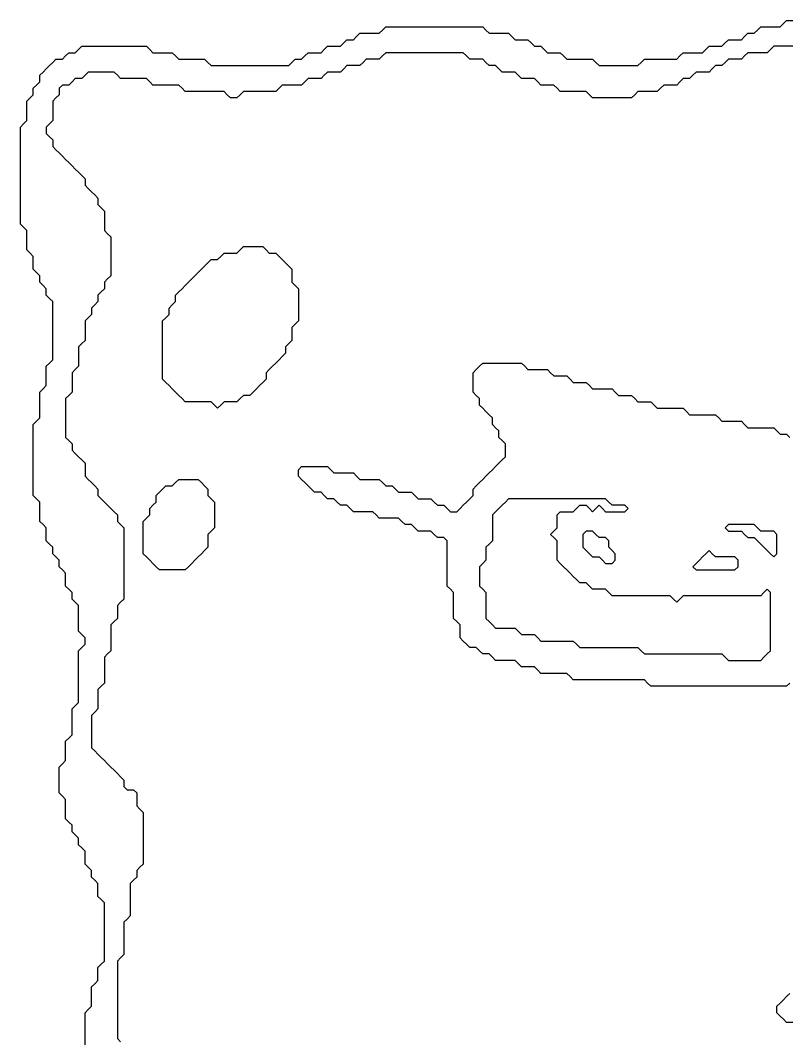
# Model space of a CAD drawing. Extents: x 33 to 125, y 19 to 141.
# Drawn here: x 41.67 to 73.02, y 98.69 to 140.36 of the extents above; entities that cross this region are included whole.
import ezdxf

# ---------------------------------------------------------------- set-up
doc = ezdxf.new("R2010")
doc.units = 0

msp = doc.modelspace()

# ---------------------------------------------------------------- linework, layer by layer
at = {"layer": 'Layer 1', "color": 7}
for points in [[(44.317653, 98.425076), (44.317653, 98.689659), (44.317653, 98.954242), (44.317653, 99.218825), (44.317653, 99.483408), (44.317653, 99.747991), (44.449944, 99.880282), (44.582236, 100.012574), (44.582236, 100.277157), (44.582236, 100.54174), (44.582236, 100.806323), (44.714527, 100.938614), (44.846819, 101.070906), (44.846819, 101.335489), (44.846819, 101.600072), (44.97911, 101.732363), (45.111401, 101.864655), (45.111401, 102.129238), (45.111401, 102.393821), (45.111401, 102.658404), (45.111401, 102.922987), (45.111401, 103.18757), (45.111401, 103.452153), (45.111401, 103.716736), (45.111401, 103.981319), (45.111401, 104.245902), (44.97911, 104.378193), (44.846819, 104.510485), (44.846819, 104.775068), (44.846819, 105.039651), (44.714527, 105.171943), (44.582236, 105.304234), (44.582236, 105.568817), (44.449944, 105.701109), (44.317653, 105.8334), (44.317653, 106.097983), (44.317653, 106.362566), (44.185361, 106.494857), (44.053069, 106.627149), (44.053069, 106.891732), (43.920778, 107.024023), (43.788487, 107.156315), (43.788487, 107.420898), (43.656195, 107.55319), (43.523904, 107.685481), (43.523904, 107.950064), (43.523904, 108.214647), (43.523904, 108.47923), (43.391612, 108.611521), (43.259321, 108.743813), (43.259321, 109.008396), (43.259321, 109.272979), (43.259321, 109.537562), (43.259321, 109.802145), (43.391612, 109.934437), (43.523904, 110.066728), (43.523904, 110.331311), (43.523904, 110.595894), (43.523904, 110.860477), (43.656195, 110.992768), (43.788487, 111.12506), (43.788487, 111.389643), (43.788487, 111.654226), (43.788487, 111.918809), (43.788487, 112.183392), (43.920778, 112.315684), (44.053069, 112.447975), (44.053069, 112.712558), (44.053069, 112.977141), (44.053069, 113.241724), (44.053069, 113.506307), (44.053069, 113.77089), (44.053069, 114.035473), (44.053069, 114.300056), (44.053069, 114.564639), (44.185361, 114.696931), (44.317653, 114.829222), (44.317653, 115.093805), (44.185361, 115.226096), (44.053069, 115.358388), (44.053069, 115.622971), (44.053069, 115.887554), (44.053069, 116.152137), (44.053069, 116.41672), (43.920778, 116.549012), (43.788487, 116.681303), (43.788487, 116.945886), (43.656195, 117.078177), (43.523904, 117.210469), (43.523904, 117.475052), (43.523904, 117.739635), (43.391612, 117.871927), (43.259321, 118.004218), (43.259321, 118.268801), (43.127029, 118.401093), (42.994737, 118.533384), (42.994737, 118.797967), (42.862446, 118.930259), (42.730155, 119.06255), (42.730155, 119.327133), (42.730155, 119.591716), (42.597863, 119.724007), (42.465572, 119.856299), (42.465572, 120.120882), (42.465572, 120.385465), (42.465572, 120.650048), (42.33328, 120.78234), (42.200989, 120.914631), (42.200989, 121.179214), (42.200989, 121.443797), (42.200989, 121.70838), (42.200989, 121.972963), (42.200989, 122.237546), (42.200989, 122.502129), (42.200989, 122.766712), (42.200989, 123.031295), (42.200989, 123.295878), (42.200989, 123.560461), (42.200989, 123.825044), (42.33328, 123.957335), (42.465572, 124.089627), (42.465572, 124.35421), (42.465572, 124.618793), (42.465572, 124.883376), (42.465572, 125.147959), (42.597863, 125.28025), (42.730155, 125.412542), (42.730155, 125.677125), (42.730155, 125.941708), (42.730155, 126.206291), (42.862446, 126.338583), (42.994737, 126.470874), (42.994737, 126.735457), (42.994737, 127.00004), (42.994737, 127.264623), (42.994737, 127.529206), (42.994737, 127.793789), (42.994737, 128.058372), (42.994737, 128.322955), (42.994737, 128.587538), (42.994737, 128.852121), (42.862446, 128.984412), (42.730155, 129.116704), (42.730155, 129.381287), (42.597863, 129.513578), (42.465572, 129.64587), (42.465572, 129.910453), (42.33328, 130.042744), (42.200989, 130.175036), (42.200989, 130.439619), (42.200989, 130.704202), (42.068697, 130.836493), (41.936405, 130.968785), (41.936405, 131.233368), (41.936405, 131.497951), (41.936405, 131.762534), (41.804114, 131.894825), (41.671823, 132.027117), (41.671823, 132.2917), (41.671823, 132.556283), (41.671823, 132.820866), (41.671823, 133.085449), (41.671823, 133.350032), (41.671823, 133.614615), (41.671823, 133.879198), (41.671823, 134.143781), (41.671823, 134.408364), (41.671823, 134.672947), (41.671823, 134.93753), (41.671823, 135.202113), (41.671823, 135.466696), (41.671823, 135.731279), (41.671823, 135.995862), (41.804114, 136.128153), (41.936405, 136.260445), (41.936405, 136.525028), (41.936405, 136.789611), (41.936405, 137.054194), (42.068697, 137.186486), (42.200989, 137.318777), (42.200989, 137.58336), (42.33328, 137.715652), (42.465572, 137.847943), (42.465572, 138.112526), (42.597863, 138.244818), (42.730155, 138.377109), (42.862446, 138.5094), (42.994737, 138.641692), (43.127029, 138.773983), (43.391612, 138.773983), (43.523904, 138.906275), (43.656195, 139.038567), (43.920778, 139.038567), (44.053069, 139.170858), (44.185361, 139.303149), (44.449944, 139.303149), (44.714527, 139.303149), (44.97911, 139.303149), (45.243693, 139.303149), (45.508276, 139.303149), (45.772859, 139.303149), (46.037442, 139.303149), (46.302025, 139.303149), (46.566608, 139.303149), (46.831191, 139.303149), (46.963483, 139.170858), (47.095774, 139.038567), (47.360357, 139.038567), (47.62494, 139.038567), (47.889523, 139.038567), (48.021815, 138.906275), (48.154106, 138.773983), (48.418689, 138.773983), (48.683272, 138.773983), (48.947855, 138.773983), (49.212438, 138.773983), (49.344729, 138.641692), (49.477021, 138.5094), (49.741604, 138.5094), (50.006187, 138.5094), (50.27077, 138.5094), (50.535353, 138.5094), (50.799936, 138.5094), (51.064519, 138.5094), (51.329102, 138.5094), (51.593685, 138.5094), (51.858268, 138.5094), (52.122851, 138.5094), (52.387434, 138.5094), (52.652017, 138.5094), (52.784309, 138.641692), (52.9166, 138.773983), (53.181183, 138.773983), (53.313475, 138.906275), (53.445766, 139.038567), (53.710349, 139.038567), (53.974932, 139.038567), (54.107224, 139.170858), (54.239515, 139.303149), (54.504098, 139.303149), (54.768681, 139.303149), (54.900973, 139.435441), (55.033264, 139.567733), (55.297847, 139.567733), (55.430139, 139.700024), (55.56243, 139.832315), (55.827013, 139.832315), (56.091596, 139.832315), (56.356179, 139.832315), (56.488471, 139.964607), (56.620762, 140.096899), (56.885345, 140.096899), (57.149928, 140.096899), (57.414511, 140.096899), (57.679094, 140.096899), (57.943677, 140.096899), (58.20826, 140.096899), (58.472843, 140.096899), (58.737426, 140.096899), (59.002009, 140.096899), (59.266592, 140.096899), (59.531175, 140.096899), (59.795758, 140.096899), (60.060341, 140.096899), (60.324924, 140.096899), (60.589507, 140.096899), (60.721799, 139.964607), (60.85409, 139.832315), (61.118673, 139.832315), (61.383256, 139.832315), (61.647839, 139.832315), (61.780131, 139.700024), (61.912422, 139.567733), (62.177005, 139.567733), (62.441588, 139.567733), (62.57388, 139.435441), (62.706171, 139.303149), (62.970754, 139.303149), (63.103046, 139.170858), (63.235337, 139.038567), (63.49992, 139.038567), (63.764503, 139.038567), (63.896795, 138.906275), (64.029086, 138.773983), (64.293669, 138.773983), (64.558252, 138.773983), (64.822835, 138.773983), (65.087418, 138.773983), (65.21971, 138.641692), (65.352001, 138.5094), (65.616584, 138.5094), (65.881167, 138.5094), (66.14575, 138.5094), (66.410333, 138.5094), (66.674916, 138.5094), (66.939499, 138.5094), (67.071791, 138.641692), (67.204082, 138.773983), (67.468665, 138.773983), (67.733248, 138.773983), (67.997831, 138.773983), (68.262414, 138.773983), (68.526997, 138.773983), (68.659289, 138.906275), (68.79158, 139.038567), (69.056163, 139.038567), (69.320746, 139.038567), (69.585329, 139.038567), (69.717621, 139.170858), (69.849912, 139.303149), (70.114495, 139.303149), (70.379078, 139.303149), (70.51137, 139.435441), (70.643661, 139.567733), (70.908244, 139.567733), (71.172827, 139.567733), (71.305119, 139.700024), (71.43741, 139.832315), (71.701993, 139.832315), (71.834285, 139.964607), (71.966576, 140.096899), (72.231159, 140.096899), (72.495742, 140.096899), (72.760325, 140.096899), (72.892617, 140.22919), (73.024908, 140.361481), (73.289491, 140.361481)], [(73.289491, 139.303149), (73.024908, 139.303149), (72.760325, 139.303149), (72.495742, 139.303149), (72.36345, 139.170858), (72.231159, 139.038567), (71.966576, 139.038567), (71.701993, 139.038567), (71.43741, 139.038567), (71.305119, 138.906275), (71.172827, 138.773983), (70.908244, 138.773983), (70.643661, 138.773983), (70.51137, 138.641692), (70.379078, 138.5094), (70.114495, 138.5094), (69.982203, 138.377109), (69.849912, 138.244818), (69.585329, 138.244818), (69.320746, 138.244818), (69.188455, 138.112526), (69.056163, 137.980234), (68.79158, 137.980234), (68.659289, 137.847943), (68.526997, 137.715652), (68.262414, 137.715652), (67.997831, 137.715652), (67.865539, 137.58336), (67.733248, 137.451068), (67.468665, 137.451068), (67.204082, 137.451068), (66.939499, 137.451068), (66.807208, 137.318777), (66.674916, 137.186486), (66.410333, 137.186486), (66.14575, 137.186486), (65.881167, 137.186486), (65.616584, 137.186486), (65.352001, 137.186486), (65.087418, 137.186486), (64.955127, 137.318777), (64.822835, 137.451068), (64.558252, 137.451068), (64.293669, 137.451068), (64.029086, 137.451068), (63.764503, 137.451068), (63.632212, 137.58336), (63.49992, 137.715652), (63.235337, 137.715652), (62.970754, 137.715652), (62.838463, 137.847943), (62.706171, 137.980234), (62.441588, 137.980234), (62.177005, 137.980234), (62.044714, 138.112526), (61.912422, 138.244818), (61.647839, 138.244818), (61.383256, 138.244818), (61.250965, 138.377109), (61.118673, 138.5094), (60.85409, 138.5094), (60.721799, 138.641692), (60.589507, 138.773983), (60.324924, 138.773983), (60.060341, 138.773983), (59.92805, 138.906275), (59.795758, 139.038567), (59.531175, 139.038567), (59.266592, 139.038567), (59.002009, 139.038567), (58.737426, 139.038567), (58.472843, 139.038567), (58.20826, 139.038567), (57.943677, 139.038567), (57.679094, 139.038567), (57.414511, 139.038567), (57.149928, 139.038567), (56.885345, 139.038567), (56.620762, 139.038567), (56.488471, 138.906275), (56.356179, 138.773983), (56.091596, 138.773983), (55.827013, 138.773983), (55.694721, 138.641692), (55.56243, 138.5094), (55.297847, 138.5094), (55.033264, 138.5094), (54.900973, 138.377109), (54.768681, 138.244818), (54.504098, 138.244818), (54.239515, 138.244818), (54.107224, 138.112526), (53.974932, 137.980234), (53.710349, 137.980234), (53.445766, 137.980234), (53.313475, 137.847943), (53.181183, 137.715652), (52.9166, 137.715652), (52.652017, 137.715652), (52.387434, 137.715652), (52.255143, 137.58336), (52.122851, 137.451068), (51.858268, 137.451068), (51.593685, 137.451068), (51.329102, 137.451068), (51.064519, 137.451068), (50.799936, 137.451068), (50.667645, 137.318777), (50.535353, 137.186486), (50.27077, 137.186486), (50.138479, 137.318777), (50.006187, 137.451068), (49.741604, 137.451068), (49.477021, 137.451068), (49.212438, 137.451068), (48.947855, 137.451068), (48.683272, 137.451068), (48.418689, 137.451068), (48.286397, 137.58336), (48.154106, 137.715652), (47.889523, 137.715652), (47.62494, 137.715652), (47.360357, 137.715652), (47.095774, 137.715652), (46.963483, 137.847943), (46.831191, 137.980234), (46.566608, 137.980234), (46.302025, 137.980234), (46.037442, 137.980234), (45.772859, 137.980234), (45.640568, 138.112526), (45.508276, 138.244818), (45.243693, 138.244818), (44.97911, 138.244818), (44.714527, 138.244818), (44.449944, 138.244818), (44.317653, 138.112526), (44.185361, 137.980234), (43.920778, 137.980234), (43.788487, 137.847943), (43.656195, 137.715652), (43.391612, 137.715652), (43.259321, 137.58336), (43.259321, 137.318777), (43.127029, 137.186486), (42.994737, 137.054194), (42.994737, 136.789611), (42.994737, 136.525028), (42.994737, 136.260445), (42.862446, 136.128153), (42.730155, 135.995862), (42.730155, 135.731279), (42.862446, 135.598987), (42.994737, 135.466696), (42.994737, 135.202113), (43.127029, 135.069821), (43.259321, 134.93753), (43.391612, 134.805239), (43.523904, 134.672947), (43.656195, 134.540656), (43.788487, 134.408364), (43.920778, 134.276072), (44.053069, 134.143781), (44.185361, 134.01149), (44.317653, 133.879198), (44.317653, 133.614615), (44.449944, 133.482324), (44.582236, 133.350032), (44.714527, 133.21774), (44.846819, 133.085449), (44.846819, 132.820866), (44.97911, 132.688574), (45.111401, 132.556283), (45.111401, 132.2917), (45.111401, 132.027117), (45.111401, 131.762534), (45.243693, 131.630243), (45.375985, 131.497951), (45.375985, 131.233368), (45.375985, 130.968785), (45.375985, 130.704202), (45.375985, 130.439619), (45.375985, 130.175036), (45.375985, 129.910453), (45.243693, 129.778162), (45.111401, 129.64587), (45.111401, 129.381287), (44.97911, 129.248996), (44.846819, 129.116704), (44.846819, 128.852121), (44.714527, 128.71983), (44.582236, 128.587538), (44.582236, 128.322955), (44.449944, 128.190663), (44.317653, 128.058372), (44.317653, 127.793789), (44.317653, 127.529206), (44.317653, 127.264623), (44.185361, 127.132331), (44.053069, 127.00004), (44.053069, 126.735457), (44.053069, 126.470874), (44.053069, 126.206291), (43.920778, 126.073999), (43.788487, 125.941708), (43.788487, 125.677125), (43.788487, 125.412542), (43.788487, 125.147959), (43.656195, 125.015668), (43.523904, 124.883376), (43.523904, 124.618793), (43.523904, 124.35421), (43.523904, 124.089627), (43.523904, 123.825044), (43.523904, 123.560461), (43.523904, 123.295878), (43.656195, 123.163587), (43.788487, 123.031295), (43.788487, 122.766712), (43.920778, 122.634421), (44.053069, 122.502129), (44.185361, 122.369837), (44.317653, 122.237546), (44.317653, 121.972963), (44.317653, 121.70838), (44.449944, 121.576088), (44.582236, 121.443797), (44.714527, 121.311505), (44.846819, 121.179214), (44.846819, 120.914631), (44.97911, 120.78234), (45.111401, 120.650048), (45.243693, 120.517756), (45.375985, 120.385465), (45.508276, 120.253174), (45.640568, 120.120882), (45.640568, 119.856299), (45.772859, 119.724007), (45.905151, 119.591716), (45.905151, 119.327133), (45.905151, 119.06255), (45.905151, 118.797967), (45.905151, 118.533384), (45.905151, 118.268801), (45.905151, 118.004218), (45.905151, 117.739635), (45.905151, 117.475052), (45.905151, 117.210469), (45.905151, 116.945886), (45.905151, 116.681303), (45.772859, 116.549012), (45.640568, 116.41672), (45.640568, 116.152137), (45.640568, 115.887554), (45.508276, 115.755263), (45.375985, 115.622971), (45.375985, 115.358388), (45.375985, 115.093805), (45.375985, 114.829222), (45.375985, 114.564639), (45.243693, 114.432347), (45.111401, 114.300056), (45.111401, 114.035473), (45.111401, 113.77089), (45.111401, 113.506307), (45.111401, 113.241724), (44.97911, 113.109432), (44.846819, 112.977141), (44.846819, 112.712558), (44.846819, 112.447975), (44.846819, 112.183392), (44.714527, 112.0511), (44.582236, 111.918809), (44.582236, 111.654226), (44.582236, 111.389643), (44.582236, 111.12506), (44.582236, 110.860477), (44.582236, 110.595894), (44.714527, 110.463603), (44.846819, 110.331311), (44.97911, 110.199019), (45.111401, 110.066728), (45.243693, 109.934437), (45.375985, 109.802145), (45.508276, 109.669853), (45.640568, 109.537562), (45.772859, 109.405271), (45.905151, 109.272979), (45.905151, 109.008396), (46.037442, 108.876104), (46.302025, 108.876104), (46.434317, 108.743813), (46.434317, 108.47923), (46.434317, 108.214647), (46.566608, 108.082356), (46.6989, 107.950064), (46.6989, 107.685481), (46.6989, 107.420898), (46.6989, 107.156315), (46.6989, 106.891732), (46.6989, 106.627149), (46.6989, 106.362566), (46.6989, 106.097983), (46.6989, 105.8334), (46.566608, 105.701109), (46.434317, 105.568817), (46.434317, 105.304234), (46.302025, 105.171943), (46.169733, 105.039651), (46.169733, 104.775068), (46.169733, 104.510485), (46.169733, 104.245902), (46.169733, 103.981319), (46.169733, 103.716736), (46.037442, 103.584444), (45.905151, 103.452153), (45.905151, 103.18757), (45.905151, 102.922987), (45.905151, 102.658404), (45.905151, 102.393821), (45.905151, 102.129238), (45.772859, 101.996947), (45.640568, 101.864655), (45.640568, 101.600072), (45.640568, 101.335489), (45.640568, 101.070906), (45.640568, 100.806323), (45.640568, 100.54174), (45.640568, 100.277157), (45.640568, 100.012574), (45.640568, 99.747991), (45.640568, 99.483408), (45.640568, 99.218825), (45.640568, 98.954242), (45.640568, 98.689659), (45.772859, 98.557367)], [(73.1572, 113.241724), (73.024908, 113.109432), (72.760325, 113.109432), (72.495742, 113.109432), (72.231159, 113.109432), (71.966576, 113.109432), (71.701993, 113.109432), (71.43741, 113.109432), (71.172827, 113.109432), (70.908244, 113.109432), (70.643661, 113.109432), (70.379078, 113.109432), (70.114495, 113.109432), (69.849912, 113.109432), (69.585329, 113.109432), (69.320746, 113.109432), (69.056163, 113.109432), (68.79158, 113.109432), (68.526997, 113.109432), (68.262414, 113.109432), (67.997831, 113.109432), (67.733248, 113.109432), (67.468665, 113.109432), (67.336374, 113.241724), (67.204082, 113.374015), (66.939499, 113.374015), (66.674916, 113.374015), (66.410333, 113.374015), (66.14575, 113.374015), (65.881167, 113.374015), (65.616584, 113.374015), (65.352001, 113.374015), (65.087418, 113.374015), (64.822835, 113.374015), (64.558252, 113.374015), (64.293669, 113.374015), (64.161378, 113.506307), (64.029086, 113.638599), (63.764503, 113.638599), (63.49992, 113.638599), (63.235337, 113.638599), (62.970754, 113.638599), (62.838463, 113.77089), (62.706171, 113.903181), (62.441588, 113.903181), (62.177005, 113.903181), (62.044714, 114.035473), (61.912422, 114.167765), (61.647839, 114.167765), (61.383256, 114.167765), (61.118673, 114.167765), (60.986382, 114.300056), (60.85409, 114.432347), (60.589507, 114.432347), (60.457216, 114.564639), (60.324924, 114.696931), (60.060341, 114.696931), (59.92805, 114.829222), (59.795758, 114.961513), (59.663467, 115.093805), (59.663467, 115.358388), (59.663467, 115.622971), (59.531175, 115.755263), (59.398884, 115.887554), (59.398884, 116.152137), (59.398884, 116.41672), (59.398884, 116.681303), (59.398884, 116.945886), (59.266592, 117.078177), (59.134301, 117.210469), (59.134301, 117.475052), (59.134301, 117.739635), (59.134301, 118.004218), (59.134301, 118.268801), (59.134301, 118.533384), (59.134301, 118.797967), (59.134301, 119.06255), (59.002009, 119.194841), (58.737426, 119.194841), (58.605135, 119.327133), (58.472843, 119.459424), (58.20826, 119.459424), (57.943677, 119.459424), (57.811386, 119.591716), (57.679094, 119.724007), (57.414511, 119.724007), (57.28222, 119.856299), (57.149928, 119.988591), (56.885345, 119.988591), (56.620762, 119.988591), (56.356179, 119.988591), (56.223888, 120.120882), (56.091596, 120.253174), (55.827013, 120.253174), (55.56243, 120.253174), (55.297847, 120.253174), (55.165556, 120.385465), (55.033264, 120.517756), (54.768681, 120.517756), (54.636389, 120.650048), (54.504098, 120.78234), (54.239515, 120.78234), (54.107224, 120.914631), (53.974932, 121.046922), (53.710349, 121.046922), (53.578057, 121.179214), (53.445766, 121.311505), (53.313475, 121.443797), (53.181183, 121.576088), (53.048892, 121.70838), (53.048892, 121.972963), (53.181183, 122.105255), (53.445766, 122.105255), (53.710349, 122.105255), (53.974932, 122.105255), (54.239515, 122.105255), (54.371807, 121.972963), (54.504098, 121.840671), (54.768681, 121.840671), (55.033264, 121.840671), (55.297847, 121.840671), (55.430139, 121.70838), (55.56243, 121.576088), (55.827013, 121.576088), (56.091596, 121.576088), (56.356179, 121.576088), (56.488471, 121.443797), (56.620762, 121.311505), (56.885345, 121.311505), (57.017637, 121.179214), (57.149928, 121.046922), (57.414511, 121.046922), (57.679094, 121.046922), (57.811386, 120.914631), (57.943677, 120.78234), (58.20826, 120.78234), (58.472843, 120.78234), (58.605135, 120.650048), (58.737426, 120.517756), (59.002009, 120.517756), (59.134301, 120.385465), (59.266592, 120.253174), (59.531175, 120.253174), (59.663467, 120.385465), (59.795758, 120.517756), (59.92805, 120.650048), (60.060341, 120.78234), (60.192633, 120.914631), (60.192633, 121.179214), (60.324924, 121.311505), (60.457216, 121.443797), (60.589507, 121.576088), (60.721799, 121.70838), (60.85409, 121.840671), (60.986382, 121.972963), (61.118673, 122.105255), (61.250965, 122.237546), (61.383256, 122.369837), (61.515548, 122.502129), (61.515548, 122.766712), (61.515548, 123.031295), (61.383256, 123.163587), (61.250965, 123.295878), (61.250965, 123.560461), (61.118673, 123.692752), (60.986382, 123.825044), (60.986382, 124.089627), (60.85409, 124.221919), (60.721799, 124.35421), (60.589507, 124.486502), (60.457216, 124.618793), (60.457216, 124.883376), (60.324924, 125.015668), (60.192633, 125.147959), (60.192633, 125.412542), (60.192633, 125.677125), (60.192633, 125.941708), (60.324924, 126.073999), (60.457216, 126.206291), (60.589507, 126.338583), (60.85409, 126.338583), (61.118673, 126.338583), (61.383256, 126.338583), (61.647839, 126.338583), (61.912422, 126.338583), (62.177005, 126.338583), (62.309297, 126.206291), (62.441588, 126.073999), (62.706171, 126.073999), (62.970754, 126.073999), (63.235337, 126.073999), (63.367629, 125.941708), (63.49992, 125.809416), (63.764503, 125.809416), (64.029086, 125.809416), (64.161378, 125.677125), (64.293669, 125.544833), (64.558252, 125.544833), (64.822835, 125.544833), (64.955127, 125.412542), (65.087418, 125.28025), (65.352001, 125.28025), (65.616584, 125.28025), (65.881167, 125.28025), (66.013458, 125.147959), (66.14575, 125.015668), (66.410333, 125.015668), (66.674916, 125.015668), (66.807208, 124.883376), (66.939499, 124.751084), (67.204082, 124.751084), (67.468665, 124.751084), (67.600957, 124.618793), (67.733248, 124.486502), (67.997831, 124.486502), (68.262414, 124.486502), (68.526997, 124.486502), (68.79158, 124.486502), (68.923872, 124.35421), (69.056163, 124.221919), (69.320746, 124.221919), (69.585329, 124.221919), (69.849912, 124.221919), (70.114495, 124.221919), (70.246786, 124.089627), (70.379078, 123.957335), (70.643661, 123.957335), (70.908244, 123.957335), (71.172827, 123.957335), (71.305119, 123.825044), (71.43741, 123.692752), (71.701993, 123.692752), (71.966576, 123.692752), (72.231159, 123.692752), (72.495742, 123.692752), (72.628034, 123.560461), (72.760325, 123.428169), (73.024908, 123.428169), (73.1572, 123.295878)], [(73.289491, 99.351116), (73.024908, 99.351116), (72.892617, 99.483408), (72.760325, 99.6157), (72.628034, 99.747991), (72.628034, 100.012574), (72.760325, 100.144865), (72.892617, 100.277157), (73.024908, 100.409448), (73.1572, 100.54174)]]:
    msp.add_lwpolyline(points, dxfattribs=at)
for points in [[(49.741604, 124.486502), (49.609313, 124.618793), (49.477021, 124.751084), (49.212438, 124.751084), (48.947855, 124.751084), (48.683272, 124.751084), (48.418689, 124.751084), (48.286397, 124.883376), (48.154106, 125.015668), (48.021815, 125.147959), (47.889523, 125.28025), (47.757232, 125.412542), (47.62494, 125.544833), (47.492649, 125.677125), (47.492649, 125.941708), (47.492649, 126.206291), (47.492649, 126.470874), (47.492649, 126.735457), (47.492649, 127.00004), (47.492649, 127.264623), (47.492649, 127.529206), (47.492649, 127.793789), (47.492649, 128.058372), (47.62494, 128.190663), (47.757232, 128.322955), (47.757232, 128.587538), (47.889523, 128.71983), (48.021815, 128.852121), (48.021815, 129.116704), (48.154106, 129.248996), (48.286397, 129.381287), (48.418689, 129.513578), (48.550981, 129.64587), (48.683272, 129.778162), (48.815564, 129.910453), (48.947855, 130.042744), (49.080147, 130.175036), (49.212438, 130.307327), (49.344729, 130.439619), (49.477021, 130.571911), (49.741604, 130.571911), (49.873896, 130.704202), (50.006187, 130.836493), (50.27077, 130.836493), (50.535353, 130.836493), (50.667645, 130.968785), (50.799936, 131.101077), (51.064519, 131.101077), (51.329102, 131.101077), (51.593685, 131.101077), (51.725977, 130.968785), (51.858268, 130.836493), (52.122851, 130.836493), (52.255143, 130.704202), (52.387434, 130.571911), (52.519725, 130.439619), (52.652017, 130.307327), (52.784309, 130.175036), (52.784309, 129.910453), (52.784309, 129.64587), (52.9166, 129.513578), (53.048892, 129.381287), (53.048892, 129.116704), (53.048892, 128.852121), (53.048892, 128.587538), (53.048892, 128.322955), (53.048892, 128.058372), (52.9166, 127.92608), (52.784309, 127.793789), (52.784309, 127.529206), (52.784309, 127.264623), (52.652017, 127.132331), (52.519725, 127.00004), (52.519725, 126.735457), (52.387434, 126.603165), (52.255143, 126.470874), (52.122851, 126.338583), (51.99056, 126.206291), (51.858268, 126.073999), (51.725977, 125.941708), (51.725977, 125.677125), (51.593685, 125.544833), (51.461393, 125.412542), (51.329102, 125.28025), (51.196811, 125.147959), (51.064519, 125.015668), (50.799936, 125.015668), (50.667645, 124.883376), (50.535353, 124.751084), (50.27077, 124.751084), (50.006187, 124.751084), (49.873896, 124.618793), (49.741604, 124.486502), (49.741604, 124.486502)], [(48.418689, 117.871927), (48.154106, 117.871927), (47.889523, 117.871927), (47.62494, 117.871927), (47.360357, 117.871927), (47.228065, 118.004218), (47.095774, 118.136509), (46.963483, 118.268801), (46.831191, 118.401093), (46.6989, 118.533384), (46.6989, 118.797967), (46.6989, 119.06255), (46.6989, 119.327133), (46.6989, 119.591716), (46.6989, 119.856299), (46.831191, 119.988591), (46.963483, 120.120882), (46.963483, 120.385465), (47.095774, 120.517756), (47.228065, 120.650048), (47.228065, 120.914631), (47.360357, 121.046922), (47.492649, 121.179214), (47.62494, 121.311505), (47.889523, 121.311505), (48.021815, 121.443797), (48.154106, 121.576088), (48.418689, 121.576088), (48.683272, 121.576088), (48.947855, 121.576088), (49.080147, 121.443797), (49.212438, 121.311505), (49.344729, 121.179214), (49.344729, 120.914631), (49.477021, 120.78234), (49.609313, 120.650048), (49.609313, 120.385465), (49.609313, 120.120882), (49.609313, 119.856299), (49.609313, 119.591716), (49.477021, 119.459424), (49.344729, 119.327133), (49.344729, 119.06255), (49.344729, 118.797967), (49.212438, 118.665675), (49.080147, 118.533384), (48.947855, 118.401093), (48.815564, 118.268801), (48.683272, 118.136509), (48.550981, 118.004218), (48.418689, 117.871927), (48.418689, 117.871927)], [(72.098867, 114.300056), (72.231159, 114.432347), (72.36345, 114.564639), (72.36345, 114.829222), (72.36345, 115.093805), (72.36345, 115.358388), (72.36345, 115.622971), (72.36345, 115.887554), (72.36345, 116.152137), (72.36345, 116.41672), (72.36345, 116.681303), (72.36345, 116.945886), (72.231159, 117.078177), (72.098867, 116.945886), (71.966576, 116.813594), (71.701993, 116.813594), (71.43741, 116.813594), (71.172827, 116.813594), (70.908244, 116.813594), (70.643661, 116.813594), (70.379078, 116.813594), (70.114495, 116.813594), (69.849912, 116.813594), (69.585329, 116.813594), (69.320746, 116.813594), (69.056163, 116.813594), (68.79158, 116.813594), (68.659289, 116.681303), (68.526997, 116.549012), (68.394706, 116.681303), (68.262414, 116.813594), (67.997831, 116.813594), (67.733248, 116.813594), (67.468665, 116.813594), (67.204082, 116.813594), (66.939499, 116.813594), (66.674916, 116.813594), (66.410333, 116.813594), (66.14575, 116.813594), (65.881167, 116.813594), (65.748875, 116.945886), (65.616584, 117.078177), (65.352001, 117.078177), (65.087418, 117.078177), (64.955127, 117.210469), (64.822835, 117.34276), (64.558252, 117.34276), (64.425961, 117.475052), (64.293669, 117.607343), (64.161378, 117.739635), (64.029086, 117.871927), (63.896795, 118.004218), (63.764503, 118.136509), (63.632212, 118.268801), (63.632212, 118.533384), (63.632212, 118.797967), (63.632212, 119.06255), (63.49992, 119.194841), (63.367629, 119.327133), (63.49992, 119.459424), (63.632212, 119.591716), (63.632212, 119.856299), (63.632212, 120.120882), (63.764503, 120.253174), (64.029086, 120.253174), (64.293669, 120.253174), (64.425961, 120.385465), (64.558252, 120.517756), (64.822835, 120.517756), (64.955127, 120.385465), (65.087418, 120.253174), (65.21971, 120.385465), (65.352001, 120.517756), (65.484293, 120.385465), (65.616584, 120.253174), (65.881167, 120.253174), (66.14575, 120.253174), (66.410333, 120.253174), (66.542625, 120.385465), (66.410333, 120.517756), (66.14575, 120.517756), (65.881167, 120.517756), (65.748875, 120.650048), (65.616584, 120.78234), (65.352001, 120.78234), (65.087418, 120.78234), (64.822835, 120.78234), (64.558252, 120.78234), (64.293669, 120.78234), (64.029086, 120.78234), (63.764503, 120.78234), (63.49992, 120.78234), (63.235337, 120.78234), (62.970754, 120.78234), (62.706171, 120.78234), (62.441588, 120.78234), (62.177005, 120.78234), (61.912422, 120.78234), (61.647839, 120.78234), (61.515548, 120.650048), (61.383256, 120.517756), (61.250965, 120.385465), (61.118673, 120.253174), (60.986382, 120.120882), (60.986382, 119.856299), (60.986382, 119.591716), (60.986382, 119.327133), (60.986382, 119.06255), (60.85409, 118.930259), (60.721799, 118.797967), (60.721799, 118.533384), (60.721799, 118.268801), (60.589507, 118.136509), (60.457216, 118.004218), (60.457216, 117.739635), (60.457216, 117.475052), (60.457216, 117.210469), (60.589507, 117.078177), (60.721799, 116.945886), (60.721799, 116.681303), (60.721799, 116.41672), (60.721799, 116.152137), (60.721799, 115.887554), (60.85409, 115.755263), (60.986382, 115.622971), (61.118673, 115.490679), (61.383256, 115.490679), (61.647839, 115.490679), (61.912422, 115.490679), (62.044714, 115.358388), (62.177005, 115.226096), (62.441588, 115.226096), (62.706171, 115.226096), (62.838463, 115.093805), (62.970754, 114.961513), (63.235337, 114.961513), (63.49992, 114.961513), (63.764503, 114.961513), (64.029086, 114.961513), (64.293669, 114.961513), (64.425961, 114.829222), (64.558252, 114.696931), (64.822835, 114.696931), (65.087418, 114.696931), (65.352001, 114.696931), (65.616584, 114.696931), (65.881167, 114.696931), (66.14575, 114.696931), (66.410333, 114.696931), (66.674916, 114.696931), (66.939499, 114.696931), (67.071791, 114.564639), (67.204082, 114.432347), (67.468665, 114.432347), (67.733248, 114.432347), (67.997831, 114.432347), (68.262414, 114.432347), (68.526997, 114.432347), (68.79158, 114.432347), (69.056163, 114.432347), (69.320746, 114.432347), (69.585329, 114.432347), (69.849912, 114.432347), (70.114495, 114.432347), (70.379078, 114.432347), (70.51137, 114.300056), (70.643661, 114.167765), (70.908244, 114.167765), (71.172827, 114.167765), (71.43741, 114.167765), (71.701993, 114.167765), (71.966576, 114.167765), (72.098867, 114.300056), (72.098867, 114.300056)], [(72.628034, 118.533384), (72.628034, 118.797967), (72.628034, 119.06255), (72.628034, 119.327133), (72.495742, 119.459424), (72.231159, 119.459424), (71.966576, 119.459424), (71.834285, 119.591716), (71.701993, 119.724007), (71.43741, 119.724007), (71.172827, 119.724007), (70.908244, 119.724007), (70.643661, 119.724007), (70.51137, 119.591716), (70.643661, 119.459424), (70.908244, 119.459424), (71.172827, 119.459424), (71.305119, 119.327133), (71.43741, 119.194841), (71.701993, 119.194841), (71.834285, 119.06255), (71.966576, 118.930259), (72.098867, 118.797967), (72.231159, 118.665675), (72.36345, 118.533384), (72.495742, 118.401093), (72.628034, 118.533384), (72.628034, 118.533384)], [(66.013458, 118.268801), (66.013458, 118.533384), (65.881167, 118.665675), (65.748875, 118.797967), (65.748875, 119.06255), (65.616584, 119.194841), (65.352001, 119.194841), (65.21971, 119.327133), (65.087418, 119.459424), (64.822835, 119.459424), (64.690544, 119.327133), (64.690544, 119.06255), (64.690544, 118.797967), (64.822835, 118.665675), (64.955127, 118.533384), (65.087418, 118.401093), (65.352001, 118.401093), (65.484293, 118.268801), (65.616584, 118.136509), (65.881167, 118.136509), (66.013458, 118.268801), (66.013458, 118.268801)], [(71.040536, 118.004218), (71.040536, 118.268801), (70.908244, 118.401093), (70.643661, 118.401093), (70.379078, 118.401093), (70.114495, 118.401093), (69.982203, 118.533384), (69.849912, 118.665675), (69.717621, 118.533384), (69.585329, 118.401093), (69.453038, 118.268801), (69.320746, 118.136509), (69.188455, 118.004218), (69.320746, 117.871927), (69.585329, 117.871927), (69.849912, 117.871927), (70.114495, 117.871927), (70.379078, 117.871927), (70.643661, 117.871927), (70.908244, 117.871927), (71.040536, 118.004218), (71.040536, 118.004218)]]:
    msp.add_lwpolyline(points, close=True, dxfattribs=at)

doc.saveas('drawing.dxf')
